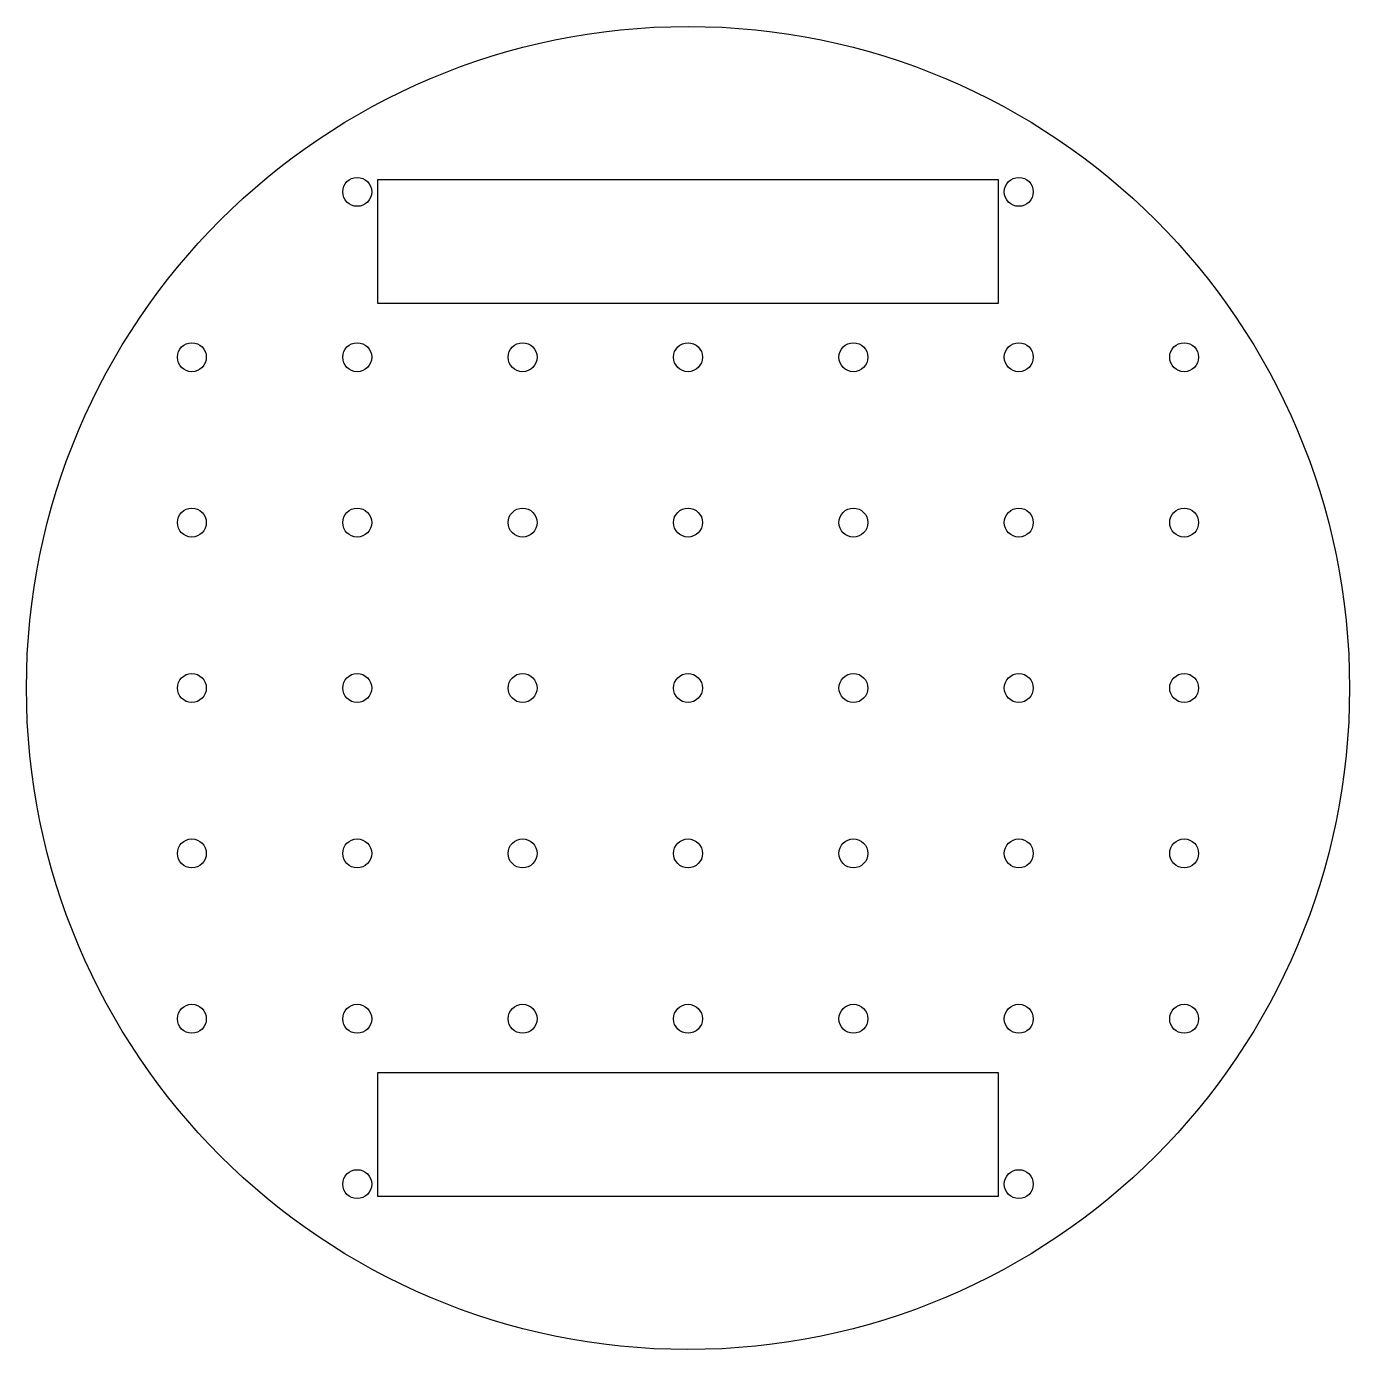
# Model space of a CAD drawing. Header units: millimetres. Extents: x -80 to 80, y -80 to 80.
import ezdxf

# ---------------------------------------------------------------- set-up
doc = ezdxf.new("R2010")
doc.units = ezdxf.units.MM
doc.layers.get('0').update_dxf_attribs({"linetype": 'CONTINUOUS'})

msp = doc.modelspace()

# ---------------------------------------------------------------- linework, layer by layer
for points in [[(-37.5, 61.5), (37.5, 61.5), (37.5, 46.5), (-37.5, 46.5)], [(37.5, -61.5), (-37.5, -61.5), (-37.5, -46.5), (37.5, -46.5)]]:
    msp.add_lwpolyline(points, close=True)
for centre, radius in [((0, 0), 80), ((-40, 60), 1.75), ((40, 60), 1.75), ((-60, 40), 1.75), ((-40, 40), 1.75), ((-20, 40), 1.75), ((0, 40), 1.75), ((20, 40), 1.75), ((40, 40), 1.75), ((60, 40), 1.75), ((-60, 20), 1.75), ((-40, 20), 1.75), ((-20, 20), 1.75), ((0, 20), 1.75), ((20, 20), 1.75), ((40, 20), 1.75), ((60, 20), 1.75), ((-60, 0), 1.75), ((-40, 0), 1.75), ((-20, 0), 1.75), ((0, 0), 1.75), ((20, 0), 1.75), ((40, 0), 1.75), ((60, 0), 1.75), ((-60, -20), 1.75), ((-40, -20), 1.75), ((-20, -20), 1.75), ((0, -20), 1.75), ((20, -20), 1.75), ((40, -20), 1.75), ((60, -20), 1.75), ((-60, -40), 1.75), ((-40, -40), 1.75), ((-20, -40), 1.75), ((0, -40), 1.75), ((20, -40), 1.75), ((40, -40), 1.75), ((60, -40), 1.75), ((-40, -60), 1.75), ((40, -60), 1.75)]:
    msp.add_circle(centre, radius)

doc.saveas('drawing.dxf')
